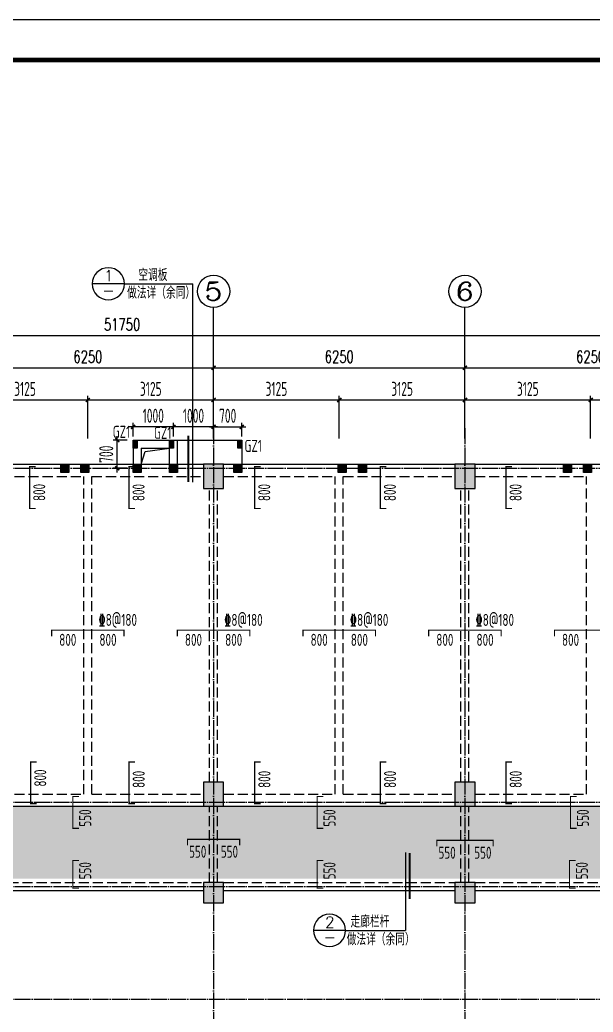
# Model space of a CAD drawing. Extents: x 139600 to 234074, y -135459 to 284050.
# Drawn here: x 173433 to 187688, y -22621 to 2050 of the extents above; entities that cross this region are included whole.
import ezdxf
from ezdxf.enums import TextEntityAlignment as Align

# ---------------------------------------------------------------- set-up
doc = ezdxf.new("R2010")
doc.units = 0
doc.header["$LTSCALE"] = 100
for name, pattern in [('DASHED', [0.75, 0.5, -0.25]), ('DOTE', [2.42, 2, -0.2, 0.02, -0.2]), ('HIDDEN', [7, 5, -2])]:
    doc.linetypes.add(name, pattern=pattern)
doc.layers.get('0').update_dxf_attribs({"linetype": 'CONTINUOUS'})
doc.layers.get('Defpoints').update_dxf_attribs({"linetype": 'CONTINUOUS'})
for name, color, linetype in [('AXIS', 3, 'CONTINUOUS'), ('AXIS_TEXT', 7, 'CONTINUOUS'), ('BEAM', 4, 'DASHED'), ('BEAM_CON', 4, 'CONTINUOUS'), ('B挑板&檐线', 6, 'CONTINUOUS'), ('B板筋标注', 7, 'CONTINUOUS'), ('B板细部尺寸标注', 9, 'CONTINUOUS'), ('COLU', 7, 'CONTINUOUS'), ('DOTE', 8, 'DOTE'), ('D大样&索引', 7, 'CONTINUOUS'), ('D洞口边线', 6, 'CONTINUOUS'), ('FSK_FREIN', 2, 'CONTINUOUS'), ('FSK_FTEXT', 4, 'CONTINUOUS'), ('GZ', 2, 'CONTINUOUS'), ('图框', 7, 'CONTINUOUS')]:
    doc.layers.add(name, color=color, linetype=linetype)
doc.styles.add('_TCH_AXIS', font='COMPLEX', dxfattribs={"bigfont": 'GBCBIG'})
doc.styles.add('_TCH_DIM', font='tssdeng.shx', dxfattribs={"width": 0.7, "bigfont": '1.shx'})
doc.styles.add('_TCH_DIM_T3', font='simplex_.ttf', dxfattribs={"width": 0.705882, "bigfont": 'GBCBIG'})
doc.styles.add('BW_Rein', font='Tssdeng.shx', dxfattribs={"width": 0.7, "bigfont": 'hztxt.shx'})
doc.styles.add('COMP', font='COMPLEX', dxfattribs={"bigfont": 'hztxt'})
doc.styles.add('COMPLEX', font='COMPLEX')
doc.styles.add('TSSD_Dimension', font='tssdeng.shx', dxfattribs={"width": 0.62, "bigfont": '1.shx'})
doc.styles.add('TSSD_Rein', font='Tssdeng.shx', dxfattribs={"width": 0.7, "bigfont": '1.shx'})
doc.dimstyles.new('_TCH_ARCH&&100', dxfattribs={"dimtxt": 297.5, "dimasz": 100, "dimexe": 250, "dimexo": 300, "dimgap": 126.25, "dimtad": 1, "dimdec": 0, "dimzin": 0, "dimdsep": 46, "dimtxsty": '_TCH_DIM_T3', "dimblk": 'ARCHTICK', "dimcen": 0.09, "dimclrt": 7, "dimazin": 2, "dimtfac": 1, "dimtdec": 0, "dimtix": 1, "dimtmove": 2, "dimatfit": 3, "dimfxl": 1, "dimtolj": 1, "dimtzin": 0, "dimarcsym": 0})
doc.dimstyles.new('TSSD_100_100', dxfattribs={"dimtxt": 350, "dimasz": 100, "dimexe": 100, "dimexo": 250, "dimgap": 100, "dimtad": 1, "dimdec": 0, "dimzin": 0, "dimdsep": 46, "dimtxsty": 'TSSD_Dimension', "dimblk": 'ARCHTICK', "dimblk1": 'ARCHTICK', "dimblk2": 'ARCHTICK', "dimcen": 0, "dimdle": 100, "dimclrt": 7, "dimadec": 0, "dimazin": 0, "dimtfac": 1, "dimtdec": 0, "dimtix": 1, "dimtmove": 2, "dimatfit": 3, "dimfxl": 1, "dimtolj": 1, "dimtzin": 0, "dimarcsym": 0})
doc.dimstyles.new('TSSD_100_100$0', dxfattribs={"dimtxt": 350, "dimasz": 150, "dimexe": 100, "dimexo": 50, "dimgap": 100, "dimtad": 1, "dimdec": 0, "dimzin": 0, "dimdsep": 46, "dimtxsty": 'TSSD_Rein', "dimblk": 'OBLIQUE', "dimcen": 0, "dimdle": 100, "dimclrt": 7, "dimadec": 0, "dimazin": 0, "dimtfac": 1, "dimtdec": 0, "dimtix": 1, "dimtmove": 2, "dimatfit": 3, "dimfxl": 250, "dimtolj": 1, "dimtzin": 0, "dimarcsym": 0})

# ---------------------------------------------------------------- blocks, each defined once
blk = doc.blocks.new('_AXISO')
blk.add_circle((0, 0), 0.5)
at = {"layer": 'AXIS_TEXT', "style": 'COMPLEX', "width": 1.041667}
blk.add_attdef('A', text='', height=0.56, dxfattribs=at).set_placement((-0.25, -0.28), (0.25, -0.28), align=Align.FIT)
blk = doc.blocks.new('_ArchTick')
at = {"color": 0, "linetype": 'ByBlock', "const_width": 0.4}
blk.add_lwpolyline([(-0.5, -0.5), (0.5, 0.5)], dxfattribs=at)
blk = doc.blocks.new('*D131')
at = {"layer": 'AXIS', "color": 0, "lineweight": -2}
for p, q in [((172000, -7800), (172000, -6350)), ((178250, -7800), (178250, -6350)), ((172000, -6600), (178250, -6600))]:
    blk.add_line(p, q, dxfattribs=at)
at = {"layer": 'Defpoints', "color": 0}
for p in [(178250, -6600), (172000, -8100), (178250, -8100)]:
    blk.add_point(p, dxfattribs=at)
at = {"layer": 'AXIS', "color": 0, "lineweight": -2, "xscale": 100, "yscale": 100, "zscale": 100, "rotation": 180}
blk.add_blockref('_ArchTick', (172000, -6600), dxfattribs=at)
at = {"layer": 'AXIS', "color": 0, "lineweight": -2, "xscale": 100, "yscale": 100, "zscale": 100}
blk.add_blockref('_ArchTick', (178250, -6600), dxfattribs=at)
at = {"layer": 'AXIS', "color": 7, "insert": (175125, -6325), "char_height": 297.5, "attachment_point": 5, "style": '_TCH_DIM_T3'}
blk.add_mtext('\\A1;6250', dxfattribs=at)
blk = doc.blocks.new('*D132')
at = {"layer": 'AXIS', "color": 0, "lineweight": -2}
for p, q in [((178250, -7800), (178250, -6350)), ((184500, -7800), (184500, -6350)), ((178250, -6600), (184500, -6600))]:
    blk.add_line(p, q, dxfattribs=at)
at = {"layer": 'Defpoints', "color": 0}
for p in [(184500, -6600), (178250, -8100), (184500, -8100)]:
    blk.add_point(p, dxfattribs=at)
at = {"layer": 'AXIS', "color": 0, "lineweight": -2, "xscale": 100, "yscale": 100, "zscale": 100, "rotation": 180}
blk.add_blockref('_ArchTick', (178250, -6600), dxfattribs=at)
at = {"layer": 'AXIS', "color": 0, "lineweight": -2, "xscale": 100, "yscale": 100, "zscale": 100}
blk.add_blockref('_ArchTick', (184500, -6600), dxfattribs=at)
at = {"layer": 'AXIS', "color": 7, "insert": (181375, -6325), "char_height": 297.5, "attachment_point": 5, "style": '_TCH_DIM_T3'}
blk.add_mtext('\\A1;6250', dxfattribs=at)
blk = doc.blocks.new('*D133')
at = {"layer": 'AXIS', "color": 0, "lineweight": -2}
for p, q in [((184500, -7800), (184500, -6350)), ((190750, -7800), (190750, -6350)), ((184500, -6600), (190750, -6600))]:
    blk.add_line(p, q, dxfattribs=at)
at = {"layer": 'Defpoints', "color": 0}
for p in [(190750, -6600), (184500, -8100), (190750, -8100)]:
    blk.add_point(p, dxfattribs=at)
at = {"layer": 'AXIS', "color": 0, "lineweight": -2, "xscale": 100, "yscale": 100, "zscale": 100, "rotation": 180}
blk.add_blockref('_ArchTick', (184500, -6600), dxfattribs=at)
at = {"layer": 'AXIS', "color": 0, "lineweight": -2, "xscale": 100, "yscale": 100, "zscale": 100}
blk.add_blockref('_ArchTick', (190750, -6600), dxfattribs=at)
at = {"layer": 'AXIS', "color": 7, "insert": (187625, -6325), "char_height": 297.5, "attachment_point": 5, "style": '_TCH_DIM_T3'}
blk.add_mtext('\\A1;6250', dxfattribs=at)
blk = doc.blocks.new('*D141')
at = {"layer": 'AXIS', "color": 0, "lineweight": -2}
for p, q in [((150100, -7800), (150100, -5550)), ((201850, -7800), (201850, -5550)), ((150100, -5800), (201850, -5800))]:
    blk.add_line(p, q, dxfattribs=at)
at = {"layer": 'Defpoints', "color": 0}
for p in [(201850, -5800), (150100, -8100), (201850, -8100)]:
    blk.add_point(p, dxfattribs=at)
at = {"layer": 'AXIS', "color": 0, "lineweight": -2, "xscale": 100, "yscale": 100, "zscale": 100, "rotation": 180}
blk.add_blockref('_ArchTick', (150100, -5800), dxfattribs=at)
at = {"layer": 'AXIS', "color": 0, "lineweight": -2, "xscale": 100, "yscale": 100, "zscale": 100}
blk.add_blockref('_ArchTick', (201850, -5800), dxfattribs=at)
at = {"layer": 'AXIS', "color": 7, "insert": (175975, -5525), "char_height": 297.5, "attachment_point": 5, "style": '_TCH_DIM_T3'}
blk.add_mtext('\\A1;51750', dxfattribs=at)
blk = doc.blocks.new('*D114')
at = {"layer": 'B板细部尺寸标注', "color": 0, "lineweight": -2}
for p, q in [((175025, -7400), (178350, -7400)), ((175125, -8355), (175125, -7300)), ((178250, -8355), (178250, -7300))]:
    blk.add_line(p, q, dxfattribs=at)
at = {"layer": 'Defpoints', "color": 0}
for p in [(178250, -7400), (175125, -8605), (178250, -8605)]:
    blk.add_point(p, dxfattribs=at)
at = {"layer": 'B板细部尺寸标注', "color": 0, "lineweight": -2, "xscale": 100, "yscale": 100, "zscale": 100, "rotation": 180}
blk.add_blockref('_ArchTick', (175125, -7400), dxfattribs=at)
at = {"layer": 'B板细部尺寸标注', "color": 0, "lineweight": -2, "xscale": 100, "yscale": 100, "zscale": 100}
blk.add_blockref('_ArchTick', (178250, -7400), dxfattribs=at)
at = {"layer": 'B板细部尺寸标注', "color": 7, "insert": (176688, -7125), "char_height": 350, "attachment_point": 5, "style": 'TSSD_Dimension'}
blk.add_mtext('\\A1;3125', dxfattribs=at)
blk = doc.blocks.new('*D115')
at = {"layer": 'B板细部尺寸标注', "color": 0, "lineweight": -2}
for p, q in [((171900, -7400), (175225, -7400)), ((172000, -8355), (172000, -7300)), ((175125, -8355), (175125, -7300))]:
    blk.add_line(p, q, dxfattribs=at)
at = {"layer": 'Defpoints', "color": 0}
for p in [(175125, -7400), (172000, -8605), (175125, -8605)]:
    blk.add_point(p, dxfattribs=at)
at = {"layer": 'B板细部尺寸标注', "color": 0, "lineweight": -2, "xscale": 100, "yscale": 100, "zscale": 100, "rotation": 180}
blk.add_blockref('_ArchTick', (172000, -7400), dxfattribs=at)
at = {"layer": 'B板细部尺寸标注', "color": 0, "lineweight": -2, "xscale": 100, "yscale": 100, "zscale": 100}
blk.add_blockref('_ArchTick', (175125, -7400), dxfattribs=at)
at = {"layer": 'B板细部尺寸标注', "color": 7, "insert": (173562, -7125), "char_height": 350, "attachment_point": 5, "style": 'TSSD_Dimension'}
blk.add_mtext('\\A1;3125', dxfattribs=at)
blk = doc.blocks.new('*D118')
at = {"layer": 'B板细部尺寸标注', "color": 0, "lineweight": -2}
for p, q in [((181275, -7400), (184600, -7400)), ((181375, -8355), (181375, -7300)), ((184500, -8355), (184500, -7300))]:
    blk.add_line(p, q, dxfattribs=at)
at = {"layer": 'Defpoints', "color": 0}
for p in [(184500, -7400), (181375, -8605), (184500, -8605)]:
    blk.add_point(p, dxfattribs=at)
at = {"layer": 'B板细部尺寸标注', "color": 0, "lineweight": -2, "xscale": 100, "yscale": 100, "zscale": 100, "rotation": 180}
blk.add_blockref('_ArchTick', (181375, -7400), dxfattribs=at)
at = {"layer": 'B板细部尺寸标注', "color": 0, "lineweight": -2, "xscale": 100, "yscale": 100, "zscale": 100}
blk.add_blockref('_ArchTick', (184500, -7400), dxfattribs=at)
at = {"layer": 'B板细部尺寸标注', "color": 7, "insert": (182938, -7125), "char_height": 350, "attachment_point": 5, "style": 'TSSD_Dimension'}
blk.add_mtext('\\A1;3125', dxfattribs=at)
blk = doc.blocks.new('*D119')
at = {"layer": 'B板细部尺寸标注', "color": 0, "lineweight": -2}
for p, q in [((178150, -7400), (181475, -7400)), ((178250, -8355), (178250, -7300)), ((181375, -8355), (181375, -7300))]:
    blk.add_line(p, q, dxfattribs=at)
at = {"layer": 'Defpoints', "color": 0}
for p in [(181375, -7400), (178250, -8605), (181375, -8605)]:
    blk.add_point(p, dxfattribs=at)
at = {"layer": 'B板细部尺寸标注', "color": 0, "lineweight": -2, "xscale": 100, "yscale": 100, "zscale": 100, "rotation": 180}
blk.add_blockref('_ArchTick', (178250, -7400), dxfattribs=at)
at = {"layer": 'B板细部尺寸标注', "color": 0, "lineweight": -2, "xscale": 100, "yscale": 100, "zscale": 100}
blk.add_blockref('_ArchTick', (181375, -7400), dxfattribs=at)
at = {"layer": 'B板细部尺寸标注', "color": 7, "insert": (179812, -7125), "char_height": 350, "attachment_point": 5, "style": 'TSSD_Dimension'}
blk.add_mtext('\\A1;3125', dxfattribs=at)
blk = doc.blocks.new('*D120')
at = {"layer": 'B板细部尺寸标注', "color": 0, "lineweight": -2}
for p, q in [((187525, -7400), (190850, -7400)), ((187625, -8355), (187625, -7300)), ((190750, -8355), (190750, -7300))]:
    blk.add_line(p, q, dxfattribs=at)
at = {"layer": 'Defpoints', "color": 0}
for p in [(190750, -7400), (187625, -8605), (190750, -8605)]:
    blk.add_point(p, dxfattribs=at)
at = {"layer": 'B板细部尺寸标注', "color": 0, "lineweight": -2, "xscale": 100, "yscale": 100, "zscale": 100, "rotation": 180}
blk.add_blockref('_ArchTick', (187625, -7400), dxfattribs=at)
at = {"layer": 'B板细部尺寸标注', "color": 0, "lineweight": -2, "xscale": 100, "yscale": 100, "zscale": 100}
blk.add_blockref('_ArchTick', (190750, -7400), dxfattribs=at)
at = {"layer": 'B板细部尺寸标注', "color": 7, "insert": (189188, -7125), "char_height": 350, "attachment_point": 5, "style": 'TSSD_Dimension'}
blk.add_mtext('\\A1;3125', dxfattribs=at)
blk = doc.blocks.new('*D121')
at = {"layer": 'B板细部尺寸标注', "color": 0, "lineweight": -2}
for p, q in [((184400, -7400), (187725, -7400)), ((184500, -8355), (184500, -7300)), ((187625, -8355), (187625, -7300))]:
    blk.add_line(p, q, dxfattribs=at)
at = {"layer": 'Defpoints', "color": 0}
for p in [(187625, -7400), (184500, -8605), (187625, -8605)]:
    blk.add_point(p, dxfattribs=at)
at = {"layer": 'B板细部尺寸标注', "color": 0, "lineweight": -2, "xscale": 100, "yscale": 100, "zscale": 100, "rotation": 180}
blk.add_blockref('_ArchTick', (184500, -7400), dxfattribs=at)
at = {"layer": 'B板细部尺寸标注', "color": 0, "lineweight": -2, "xscale": 100, "yscale": 100, "zscale": 100}
blk.add_blockref('_ArchTick', (187625, -7400), dxfattribs=at)
at = {"layer": 'B板细部尺寸标注', "color": 7, "insert": (186062, -7125), "char_height": 350, "attachment_point": 5, "style": 'TSSD_Dimension'}
blk.add_mtext('\\A1;3125', dxfattribs=at)
blk = doc.blocks.new('A$C000F6301')
at = {"layer": 'D大样&索引', "color": 6}
blk.add_line((0, 0), (800, 0), dxfattribs=at)
blk.add_circle((400, 0), 400, dxfattribs=at)
blk = doc.blocks.new('A2+1_2')
at = {"layer": '图框'}
blk.add_lwpolyline([(0, 0), (89100, 0), (89100, 42000), (0, 42000)], close=True, dxfattribs=at)
at = {"layer": '图框', "const_width": 120}
blk.add_lwpolyline([(2500, 1000), (88100, 1000), (88100, 41000), (2500, 41000)], close=True, dxfattribs=at)
blk = doc.blocks.new('*D1697')
at = {"layer": 'B板细部尺寸标注', "color": 0, "lineweight": -2}
for p, q in [((175856, -9200), (175856, -8300)), ((176100, -8400), (175756, -8400)), ((176100, -9100), (175756, -9100))]:
    blk.add_line(p, q, dxfattribs=at)
at = {"layer": 'Defpoints', "color": 0}
for p in [(175856, -8400), (176350, -8400), (176350, -9100)]:
    blk.add_point(p, dxfattribs=at)
at = {"layer": 'B板细部尺寸标注', "color": 0, "lineweight": -2, "xscale": 100, "yscale": 100, "zscale": 100}
for p, rotation in [((175856, -8400), 90), ((175856, -9100), 270)]:
    blk.add_blockref('_ArchTick', p, dxfattribs=dict(at, rotation=rotation))
at = {"layer": 'B板细部尺寸标注', "color": 7, "insert": (175581, -8750), "char_height": 350, "attachment_point": 5, "rotation": 90, "style": 'TSSD_Dimension'}
blk.add_mtext('\\A1;700', dxfattribs=at)
blk = doc.blocks.new('*D1698')
at = {"layer": 'B板细部尺寸标注', "color": 0, "lineweight": -2}
for p, q in [((178150, -8069), (179050, -8069)), ((178250, -8307), (178250, -7969)), ((178950, -8307), (178950, -7969))]:
    blk.add_line(p, q, dxfattribs=at)
at = {"layer": 'Defpoints', "color": 0}
for p in [(178950, -8069), (178250, -8557), (178950, -8557)]:
    blk.add_point(p, dxfattribs=at)
at = {"layer": 'B板细部尺寸标注', "color": 0, "lineweight": -2, "xscale": 100, "yscale": 100, "zscale": 100, "rotation": 180}
blk.add_blockref('_ArchTick', (178250, -8069), dxfattribs=at)
at = {"layer": 'B板细部尺寸标注', "color": 0, "lineweight": -2, "xscale": 100, "yscale": 100, "zscale": 100}
blk.add_blockref('_ArchTick', (178950, -8069), dxfattribs=at)
at = {"layer": 'B板细部尺寸标注', "color": 7, "insert": (178600, -7794), "char_height": 350, "attachment_point": 5, "style": 'TSSD_Dimension'}
blk.add_mtext('\\A1;700', dxfattribs=at)
blk = doc.blocks.new('*D1699')
at = {"layer": 'B板细部尺寸标注', "color": 0, "lineweight": -2}
for p, q in [((178350, -8069), (177150, -8069)), ((177250, -8307), (177250, -7969)), ((178250, -8307), (178250, -7969))]:
    blk.add_line(p, q, dxfattribs=at)
at = {"layer": 'Defpoints', "color": 0}
for p in [(177250, -8069), (177250, -8557), (178250, -8557)]:
    blk.add_point(p, dxfattribs=at)
at = {"layer": 'B板细部尺寸标注', "color": 0, "lineweight": -2, "xscale": 100, "yscale": 100, "zscale": 100, "rotation": 180}
blk.add_blockref('_ArchTick', (177250, -8069), dxfattribs=at)
at = {"layer": 'B板细部尺寸标注', "color": 0, "lineweight": -2, "xscale": 100, "yscale": 100, "zscale": 100}
blk.add_blockref('_ArchTick', (178250, -8069), dxfattribs=at)
at = {"layer": 'B板细部尺寸标注', "color": 7, "insert": (177750, -7794), "char_height": 350, "attachment_point": 5, "style": 'TSSD_Dimension'}
blk.add_mtext('\\A1;1000', dxfattribs=at)
blk = doc.blocks.new('*D1700')
at = {"layer": 'B板细部尺寸标注', "color": 0, "lineweight": -2}
for p, q in [((177350, -8069), (176150, -8069)), ((176250, -8307), (176250, -7969)), ((177250, -8307), (177250, -7969))]:
    blk.add_line(p, q, dxfattribs=at)
at = {"layer": 'Defpoints', "color": 0}
for p in [(176250, -8069), (176250, -8557), (177250, -8557)]:
    blk.add_point(p, dxfattribs=at)
at = {"layer": 'B板细部尺寸标注', "color": 0, "lineweight": -2, "xscale": 100, "yscale": 100, "zscale": 100, "rotation": 180}
blk.add_blockref('_ArchTick', (176250, -8069), dxfattribs=at)
at = {"layer": 'B板细部尺寸标注', "color": 0, "lineweight": -2, "xscale": 100, "yscale": 100, "zscale": 100}
blk.add_blockref('_ArchTick', (177250, -8069), dxfattribs=at)
at = {"layer": 'B板细部尺寸标注', "color": 7, "insert": (176750, -7794), "char_height": 350, "attachment_point": 5, "style": 'TSSD_Dimension'}
blk.add_mtext('\\A1;1000', dxfattribs=at)
blk = doc.blocks.new('GZ')
at = {"layer": 'GZ'}
blk.add_hatch(color=252, dxfattribs=at).paths.add_polyline_path([(200, 0), (0, 0), (0, 200), (200, 200)])
at = {"layer": 'GZ', "color": 2}
blk.add_lwpolyline([(200, 0), (0, 0), (0, 200), (200, 200)], close=True, dxfattribs=at)
blk = doc.blocks.new('GZ1')
at = {"layer": 'GZ'}
blk.add_hatch(color=252, dxfattribs=at).paths.add_polyline_path([(100, 200), (0, 200), (0, 0), (100, 0)])
at = {"layer": 'GZ', "color": 2}
blk.add_lwpolyline([(100, 0), (0, 0), (0, 200), (100, 200)], close=True, dxfattribs=at)
blk = doc.blocks.new('A$C7B5C40C7')
at = {"layer": 'GZ'}
for name, p in [('GZ1', (26250, 400)), ('GZ1', (27150, 400)), ('GZ1', (28850, 400)), ('GZ', (24450, -200)), ('GZ', (24950, -200)), ('GZ', (31350, -200)), ('GZ', (31850, -200)), ('GZ', (36950, -200)), ('GZ', (37450, -200)), ('GZ', (26250, -200)), ('GZ', (27150, -200)), ('GZ', (28750, -200))]:
    blk.add_blockref(name, p, dxfattribs=at)
at = {"layer": 'GZ', "color": 2, "style": '_TCH_DIM', "width": 0.705882}
for p in [(25744, 657), (26769, 632), (29019, 307)]:
    blk.add_text('GZ1', height=300, dxfattribs=at).set_placement(p)

msp = doc.modelspace()

# ---------------------------------------------------------------- hatches: boundary and pattern name
at = {"layer": 'B板筋标注'}
h = msp.add_hatch(dxfattribs=at)
h.set_pattern_fill('CROSS', color=6, scale=50, style=0)
h.set_pattern_definition([(0, (150000, 94000), (317.5, 317.5), [158.75, -476.25]), (90, (150079.38, 93920.62), (-317.5, 317.5), [158.75, -476.25])])
h.paths.add_polyline_path([(150300, -19300), (190650, -19300), (190650, -19500), (205650, -19500), (205650, -17500), (197750, -17500), (197750, -17200), (190950, -17200), (190950, -17500), (150300, -17500)])
at = {"layer": 'COLU'}
for points in [[(178500, -9600), (178500, -9000), (178000, -9000), (178000, -9600)], [(184750, -9600), (184750, -9000), (184250, -9000), (184250, -9600)], [(178500, -17500), (178500, -16900), (178000, -16900), (178000, -17500)], [(184750, -17500), (184750, -16900), (184250, -16900), (184250, -17500)], [(178500, -19900), (178500, -19400), (178000, -19400), (178000, -19900)], [(184750, -19900), (184750, -19400), (184250, -19400), (184250, -19900)]]:
    msp.add_hatch(color=251, dxfattribs=at).paths.add_polyline_path(points)

# ---------------------------------------------------------------- linework, layer by layer
at = {"layer": 'AXIS'}
for p, q in [((178250, -8100), (178250, -5100)), ((184500, -8100), (184500, -5100))]:
    msp.add_line(p, q, dxfattribs=at)
at = {"layer": 'BEAM', "linetype": 'HIDDEN', "ltscale": 0.5}
for p, q in [((172250, -9300), (175025, -9300)), ((175025, -17200), (175025, -9300)), ((175225, -9300), (178000, -9300)), ((175225, -17200), (175225, -9300)), ((178500, -9300), (181275, -9300)), ((181275, -17200), (181275, -9300)), ((181475, -9300), (184250, -9300)), ((181475, -17200), (181475, -9300)), ((184750, -9300), (187525, -9300)), ((187525, -17200), (187525, -9300)), ((178150, -16900), (178150, -9600)), ((178350, -16900), (178350, -9600)), ((184400, -16900), (184400, -9600)), ((184600, -16900), (184600, -9600)), ((172250, -17200), (175025, -17200)), ((175225, -17200), (178000, -17200)), ((178500, -17200), (181275, -17200)), ((181475, -17200), (184250, -17200)), ((184750, -17200), (187525, -17200)), ((178150, -19400), (178150, -17500)), ((178350, -19400), (178350, -17500)), ((184400, -19400), (184400, -17500)), ((184600, -19400), (184600, -17500)), ((172100, -19400), (178000, -19400)), ((178500, -19400), (184250, -19400)), ((184750, -19400), (190650, -19400))]:
    msp.add_line(p, q, dxfattribs=at)
at = {"layer": 'BEAM_CON'}
for p, q in [((176250, -8400), (177350, -8400)), ((176250, -8400), (176250, -9000)), ((176450, -8600), (177150, -8600)), ((176450, -8600), (176450, -9000)), ((177150, -9000), (177150, -8600)), ((177350, -9000), (177350, -8400)), ((172250, -9000), (176250, -9000)), ((176450, -9000), (177150, -9000)), ((177350, -9000), (178000, -9000)), ((178500, -9000), (184250, -9000)), ((184750, -9000), (188750, -9000)), ((172250, -17500), (178000, -17500)), ((178500, -17500), (184250, -17500)), ((184750, -17500), (190650, -17500)), ((172100, -19600), (178000, -19600)), ((178500, -19600), (184250, -19600)), ((184750, -19600), (190650, -19600))]:
    msp.add_line(p, q, dxfattribs=at)
at = {"layer": 'B挑板&檐线'}
msp.add_lwpolyline([(177350, -9000), (177350, -8400), (178950, -8400), (178950, -9000)], dxfattribs=at)
at = {"layer": 'COLU'}
for points in [[(178500, -9600), (178500, -9000), (178000, -9000), (178000, -9600)], [(184750, -9600), (184750, -9000), (184250, -9000), (184250, -9600)], [(178500, -17500), (178500, -16900), (178000, -16900), (178000, -17500)], [(184750, -17500), (184750, -16900), (184250, -16900), (184250, -17500)], [(178500, -19900), (178500, -19400), (178000, -19400), (178000, -19900)], [(184750, -19900), (184750, -19400), (184250, -19400), (184250, -19900)]]:
    msp.add_lwpolyline(points, close=True, dxfattribs=at)
at = {"layer": 'DOTE', "ltscale": 2}
for p, q in [((178250, -8100), (178250, -23600)), ((184500, -8100), (184500, -23600)), ((149100, -9100), (207300, -9100)), ((149100, -17400), (207300, -17400)), ((149100, -19500), (207300, -19500)), ((149100, -22300), (207300, -22300))]:
    msp.add_line(p, q, dxfattribs=at)
at = {"layer": 'D大样&索引', "color": 6}
for p, q in [((176033.1, -4512.5), (177730, -4512.5)), ((177730, -9446.6), (177730, -4512.5)), ((183025.4, -18653.4), (183025.4, -20587.5)), ((181533.1, -20587.5), (183025.4, -20587.5))]:
    msp.add_line(p, q, dxfattribs=at)
at = {"layer": 'D大样&索引', "color": 6, "const_width": 50}
for points in [[(177626.1, -8291.1), (177626.1, -9436.3)], [(183129.3, -19808.9), (183129.3, -18663.7)]]:
    msp.add_lwpolyline(points, dxfattribs=at)
at = {"layer": 'D洞口边线'}
msp.add_lwpolyline([(176450, -9000), (176545.8, -8679.2), (177150, -8600)], dxfattribs=at)
at = {"layer": 'FSK_FREIN', "const_width": 30}
for points in [[(173825, -10100), (173675, -10100), (173675, -9060), (173825, -9060)], [(176294.4, -10100), (176144.4, -10100), (176144.4, -9060), (176294.4, -9060)], [(179419.4, -10100), (179269.4, -10100), (179269.4, -9060), (179419.4, -9060)], [(182544.4, -10100), (182394.4, -10100), (182394.4, -9060), (182544.4, -9060)], [(185669.4, -10100), (185519.4, -10100), (185519.4, -9060), (185669.4, -9060)], [(174225, -13275), (174225, -13125), (176025, -13125), (176025, -13275)], [(177350, -13275), (177350, -13125), (179150, -13125), (179150, -13275)], [(180475, -13275), (180475, -13125), (182275, -13125), (182275, -13275)], [(183600, -13275), (183600, -13125), (185400, -13125), (185400, -13275)], [(186725, -13275), (186725, -13125), (188525, -13125), (188525, -13275)], [(173850, -17440), (173700, -17440), (173700, -16400), (173850, -16400)], [(176297.8, -17440), (176147.8, -17440), (176147.8, -16400), (176297.8, -16400)], [(179422.8, -17440), (179272.8, -17440), (179272.8, -16400), (179422.8, -16400)], [(182547.8, -17440), (182397.8, -17440), (182397.8, -16400), (182547.8, -16400)], [(185672.8, -17440), (185522.8, -17440), (185522.8, -16400), (185672.8, -16400)], [(174900, -18050), (174750, -18050), (174750, -17260), (174900, -17260)], [(180975, -18050), (180825, -18050), (180825, -17260), (180975, -17260)], [(187275, -18050), (187125, -18050), (187125, -17260), (187275, -17260)], [(177600, -18475), (177600, -18325), (178900, -18325), (178900, -18475)], [(183800, -18500), (183800, -18350), (185200, -18350), (185200, -18500)], [(174900, -19540), (174750, -19540), (174750, -18850), (174900, -18850)], [(180975, -19540), (180825, -19540), (180825, -18850), (180975, -18850)], [(187250, -19540), (187100, -19540), (187100, -18850), (187250, -18850)]]:
    msp.add_lwpolyline(points, dxfattribs=at)

# ---------------------------------------------------------------- block references
msp.add_blockref('A2+1_2', (139600, -39950))
at = {"layer": 'AXIS'}
ref = msp.add_blockref('_AXISO', (178250, -4700), dxfattribs=dict(at, xscale=800, yscale=800, zscale=800))
ref.add_attrib('A', '5', dxfattribs={"layer": 'AXIS_TEXT', "height": 452.5, "style": '_TCH_AXIS', "width": 1.5}).set_placement((178023.7, -4926.3), (178476.3, -4926.3), align=Align.FIT)
ref = msp.add_blockref('_AXISO', (184500, -4700), dxfattribs=dict(at, xscale=800, yscale=800, zscale=800))
ref.add_attrib('A', '6', dxfattribs={"layer": 'AXIS_TEXT', "height": 452.5, "style": '_TCH_AXIS', "width": 1.5}).set_placement((184273.7, -4926.3), (184726.3, -4926.3), align=Align.FIT)
at = {"layer": 'D大样&索引', "xscale": -1}
for p in [(176033.1, -4512.5), (181533.1, -20587.5)]:
    msp.add_blockref('A$C000F6301', p, dxfattribs=at)
at = {"layer": 'GZ'}
msp.add_blockref('A$C7B5C40C7', (150000, -9000), dxfattribs=at)

# ---------------------------------------------------------------- texts
at = {"layer": 'D大样&索引', "color": 6, "style": 'COMP'}
for s, p in [('1', (175640.5, -4448.8)), ('-', (175638.3, -4817.1)), ('2', (181140.5, -20523.8)), ('-', (181138.3, -20892.1))]:
    msp.add_text(s, height=275, dxfattribs=at).set_placement(p, align=Align.CENTER)
at = {"layer": 'D大样&索引', "color": 6, "style": 'TSSD_Rein', "width": 0.7}
for s, p in [('空调板', (176379.5, -4441.8)), ('做法详（余同）', (176099.9, -4883.7)), ('走廊栏杆', (181654.5, -20516.8)), ('做法详（余同）', (181560, -20958.7))]:
    msp.add_text(s, height=300, dxfattribs=at).set_placement(p)
at = {"layer": 'FSK_FTEXT', "style": 'BW_Rein', "width": 0.7}
for p in [(173765, -9700), (176234.4, -9702.3), (179359.4, -9702.3), (182484.4, -9702.3), (185609.4, -9702.3), (173790, -16800), (176237.8, -16832.7), (179362.8, -16832.7), (182487.8, -16832.7), (185612.8, -16832.7)]:
    msp.add_text('800', height=300, rotation=90, dxfattribs=at).set_placement(p, align=Align.TOP_CENTER)
for p in [(176345.2, -13019.2), (179470.2, -13019.2), (182595.2, -13019.2), (185720.2, -13019.2)]:
    msp.add_text('%%1328@180', height=300, dxfattribs=at).set_placement(p, align=Align.RIGHT)
for p in [(174625, -13215), (175625, -13215), (177750, -13215), (178750, -13215), (180875, -13215), (181875, -13215), (184000, -13215), (185000, -13215), (187125, -13215)]:
    msp.add_text('800', height=300, dxfattribs=at).set_placement(p, align=Align.TOP_CENTER)
for p in [(174907.5, -17580), (180982.5, -17580), (187282.5, -17580)]:
    msp.add_text('550', height=300, rotation=90, dxfattribs=at).set_placement(p, align=Align.TOP_RIGHT)
for p in [(178070, -18482.5), (184270, -18507.5)]:
    msp.add_text('550', height=300, dxfattribs=at).set_placement(p, align=Align.TOP_RIGHT)
for p in [(178430, -18482.5), (184730, -18507.5)]:
    msp.add_text('550', height=300, dxfattribs=at).set_placement(p, align=Align.TOP_LEFT)
for p in [(174907.5, -19320), (180982.5, -19320), (187257.5, -19320)]:
    msp.add_text('550', height=300, rotation=90, dxfattribs=at).set_placement(p, align=Align.TOP_LEFT)

# ---------------------------------------------------------------- dimensions: what is measured, and where the dimension line sits
at = {"layer": 'AXIS'}
for p1, p2, distance, picture, middle in [((150100, -8100), (201850, -8100), 2300, '*D141', (175975, -5525)), ((172000, -8100), (178250, -8100), 1500, '*D131', (175125, -6325)), ((178250, -8100), (184500, -8100), 1500, '*D132', (181375, -6325)), ((184500, -8100), (190750, -8100), 1500, '*D133', (187625, -6325))]:
    dim = msp.add_aligned_dim(p1=p1, p2=p2, distance=distance, dimstyle='_TCH_ARCH&&100', dxfattribs=at)
    dim.commit()
    dim.dimension.update_dxf_attribs({"geometry": picture, "text_midpoint": middle})
at = {"layer": 'B板细部尺寸标注'}
for base, p1, p2, picture, middle in [((175125, -7400), (172000, -8605.1), (175125, -8605.1), '*D115', (173562.5, -7125)), ((178250, -7400), (175125, -8605.1), (178250, -8605.1), '*D114', (176687.5, -7125)), ((181375, -7400), (178250, -8605.1), (181375, -8605.1), '*D119', (179812.5, -7125)), ((184500, -7400), (181375, -8605.1), (184500, -8605.1), '*D118', (182937.5, -7125)), ((187625, -7400), (184500, -8605.1), (187625, -8605.1), '*D121', (186062.5, -7125)), ((190750, -7400), (187625, -8605.1), (190750, -8605.1), '*D120', (189187.5, -7125)), ((178950, -8069.3), (178250, -8557.3), (178950, -8557.3), '*D1698', (178600, -7794.3))]:
    dim = msp.add_linear_dim(base=base, p1=p1, p2=p2, dimstyle='TSSD_100_100', dxfattribs=at)
    dim.commit()
    dim.dimension.update_dxf_attribs({"geometry": picture, "text_midpoint": middle})
for base, p1, p2, picture, middle in [((176250, -8069.3), (177250, -8557.3), (176250, -8557.3), '*D1700', (176750, -7794.3)), ((177250, -8069.3), (178250, -8557.3), (177250, -8557.3), '*D1699', (177750, -7794.3))]:
    dim = msp.add_linear_dim(base=base, p1=p1, p2=p2, dimstyle='TSSD_100_100$0', override={"dimasz": 100, "dimexo": 250, "dimtxsty": 'TSSD_Dimension', "dimblk": 'ArchTick', "dimblk1": 'ArchTick', "dimblk2": 'ArchTick'}, dxfattribs=at)
    dim.commit()
    dim.dimension.update_dxf_attribs({"geometry": picture, "text_midpoint": middle})
dim = msp.add_linear_dim(base=(175856.2, -8400), p1=(176350.5, -9100), p2=(176350.5, -8400), angle=90, dimstyle='TSSD_100_100', dxfattribs=at)
dim.commit()
dim.dimension.update_dxf_attribs({"geometry": '*D1697', "text_midpoint": (175581.2, -8750)})

doc.saveas('drawing.dxf')
